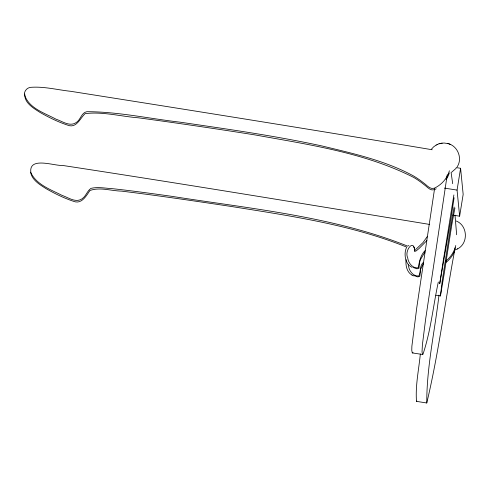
<?xml version="1.0" encoding="UTF-8"?>
<svg xmlns="http://www.w3.org/2000/svg" width="490" height="490" viewBox="0 0 490 490"><rect width="100%" height="100%" fill="white"/><g stroke="black" fill="none" stroke-linecap="round" stroke-linejoin="round"><path stroke-width="0.73" d="M24.751 94C24.206 103.01 33.59 108.253 40.131 112.486C48.878 117.441 57.967 121.924 67.516 125.097C76.446 128.839 80.072 118.206 85.131 113.637C102.82 111.408 120.712 116.436 138.345 117.802C177.3 123.057 216.194 128.748 255.014 134.922C308.737 144.642 364.444 152.513 413.67 177.411A85.481 84.758 -5.6 0 1 423.917 184.503C426.974 186.5 430.147 191.186 434.354 189.691A27.961 27.728 -5.6 0 0 436.174 188.779M414.718 250.886L414.601 248.234L413.303 246.482M406.069 259.675C405.475 265.157 406.663 271.815 411.704 274.927M453.881 194.953L444.626 252.485A44.51 1.464 -81 0 1 443.726 257.611L439.72 283.722L450.451 221.78A97.614 3.21 -81 0 0 451.37 215.863L454.095 197.758M420.328 354.013C418.84 369.693 415.269 385.63 416.506 401.365L426.766 402.982C438.93 351.991 445.379 299.298 455.173 247.689M438.985 295.084C434.863 330.958 426.643 366.881 426.766 402.982M434.63 188.307L416.849 307.059L411.876 346.228L411.765 350.326L412.28 352.929L422.876 354.509C430.79 331.197 433.111 306.109 438.311 282.026M447.223 174.765L425.614 319.266L422.405 344.66L422.025 351.943L422.539 354.552M452.895 215.128L459.632 216.188L457.06 190.096L460.594 168.284L456.104 167.58M459.632 216.188L463.166 194.383L460.594 168.284M454.126 207.043L451.351 222.619A97.614 4.183 -81.1 0 0 450.39 228.236L442.152 281.358L440.437 295.936L435.929 295.231M454.922 207.981L451.835 224.561L445.465 265.525A44.51 1.911 -81.1 0 0 444.638 271.221L440.437 295.936M406.424 247.671C404.079 253.061 404.869 259.841 408.305 264.6M457.176 166.839C462.823 158.429 457.654 145.738 447.842 143.539M423.225 262.53C419.275 266.113 420.996 272.348 418.791 276.005C412.623 276.47 408.605 270.094 408.293 264.557M423.507 263.393L420.671 269.218L419.795 276.427L417.762 276.905L414.173 275.662M427.396 236.364L423.078 242.489L416.065 249.19M425.069 250.568C420.487 255.272 419.177 261.807 418.423 267.736C412.715 268.863 408.25 262.922 407.68 257.734C404.048 250.451 414.516 237.717 414.638 251.468L416.206 250.868L419.103 248.454L426.888 240.553M424.995 251.934L420.316 259.89L419.385 263.222L418.999 268.33L416.966 268.808L413.376 267.565M413.021 352.359L412.28 352.929M431.574 149.034L433.644 146.835L436.284 144.997M456.19 168.242L451.658 172.186M416.506 401.365L416.825 401.047M457.495 248.92C468.587 243.444 467.76 225.553 456.3 221.027M437.454 144.409L439.199 143.742M436.106 145.089L437.613 144.329M456.166 249.594L457.672 248.828M408.905 245.508L408.372 245.711M440.437 143.405L444.069 143.013L448.087 143.601M438.997 143.797L442.188 143.105M444.338 188.087L457.06 190.096M429.454 224.402C307.169 204.33 184.889 184.111 62.383 165.412C54.531 166.147 28.169 155.961 30.919 172.847C36.775 184.889 50.807 189.581 61.979 195.369C68.116 197.36 75.589 203.16 81.959 198.879C86.026 196.312 87.091 190.941 90.956 188.374C97.927 186.684 105.209 188.295 112.253 188.662C132.104 190.782 151.876 193.556 171.641 196.306C251.009 208.844 332.63 216.225 407.87 246.201M432.217 149.756C311.824 129.531 191.253 110.348 70.67 91.299C57.232 89.866 43.726 86.203 30.147 87.385C26.852 88.041 24.126 91.042 24.5 94.509C28.475 108.278 44.621 113 56.007 119.18C62.15 121.165 69.617 126.965 75.987 122.69C80.709 120.032 81.193 112.676 86.859 111.702C118.268 111.702 149.315 118.654 180.443 122.218C227.905 129.225 275.484 135.828 322.383 146.057C353.4 153.578 385.269 160.579 413.523 175.953A85.481 84.758 -5.6 0 1 423.77 183.046C426.833 185.042 430 189.728 434.214 188.234A27.961 27.728 -5.6 0 0 449.416 170.759M450.286 144.385L448.883 143.84M412.978 275.558L413.909 275.925M412.176 267.46L409.132 265.507M406.731 247.113C350.938 224.604 290.846 215.98 231.788 206.553C195.051 201.065 158.307 195.577 121.434 191.112C111.132 190.922 99.874 186.862 89.903 190.518C86.228 195.988 81.505 204.593 73.488 201.292C63.933 198.119 54.843 193.636 46.103 188.681C39.825 184.669 31.979 180.167 30.613 172.155M411.833 274.994L412.77 275.478M414.497 249.373L415.747 250.065M452.687 183.67L451.094 172.456M456.649 234.747L455.002 215.11M449.336 172.933A27.961 27.728 -5.6 0 1 446.102 179.659M455.308 249.128A27.961 27.728 -5.6 0 1 446.188 262.291M455.767 245.508A27.961 27.728 -5.6 0 1 445.477 261.268"/></g></svg>
